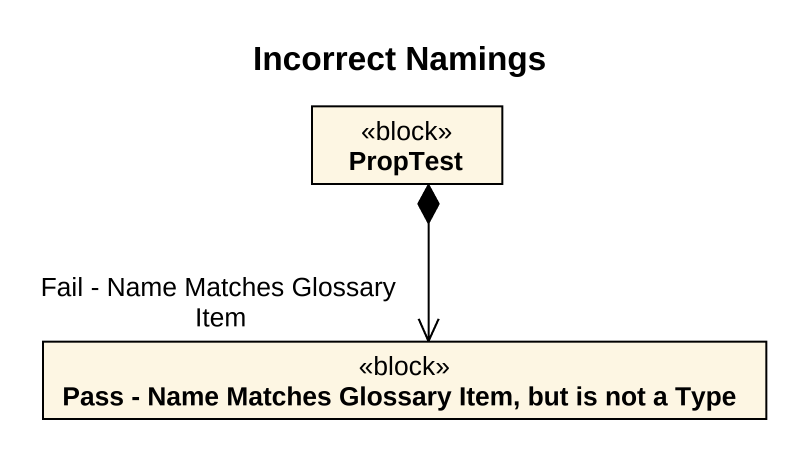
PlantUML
@startuml
title Incorrect Namings
hide circle
hide empty members
class PropTest <<block>>
class "Pass - Name Matches Glossary Item, but is not a Type" as Pass_Name_Matches_Glossary <<block>>
PropTest *--> "Fail - Name Matches Glossary Item" Pass_Name_Matches_Glossary
@enduml
